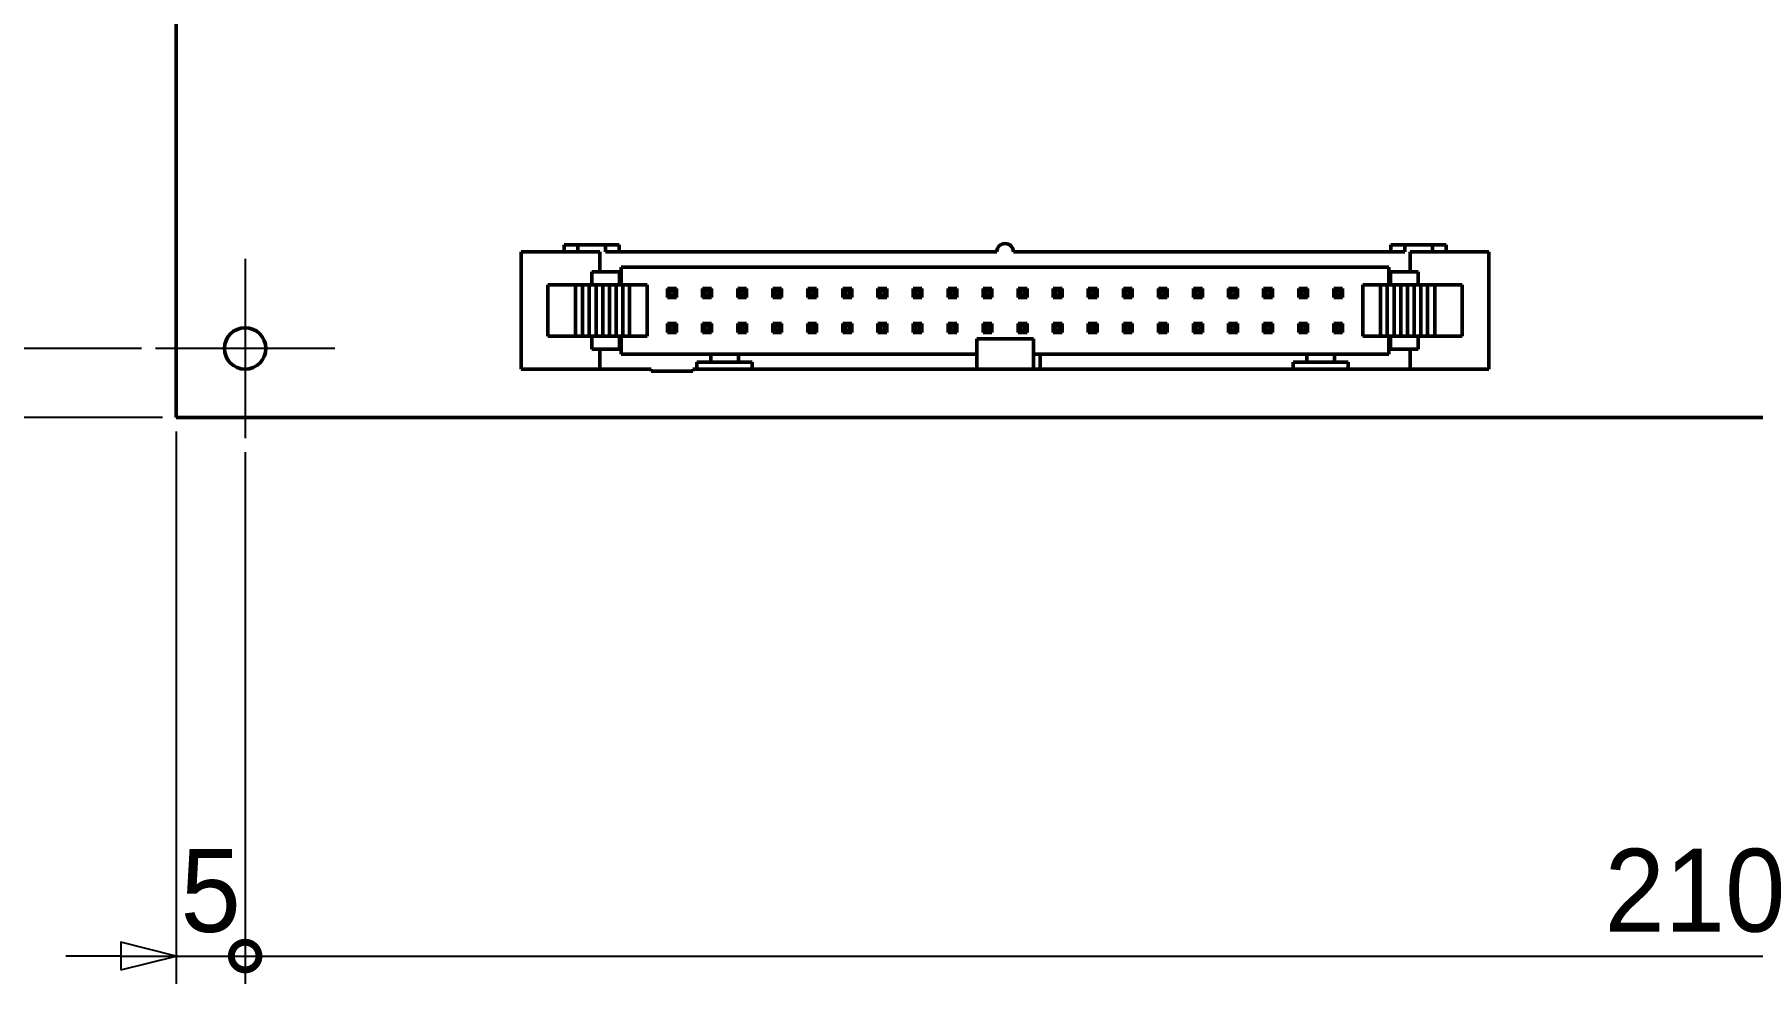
# Model space of a CAD drawing. Header units: millimetres. Extents: x 845 to 2568, y -211 to 570.
# Drawn here: x 947.3 to 1071.8, y 277.8 to 346.6 of the extents above; entities that cross this region are included whole.
import ezdxf

# ---------------------------------------------------------------- set-up
doc = ezdxf.new("R2010")
doc.units = ezdxf.units.MM
doc.header["$LTSCALE"] = 2
doc.layers.get('0').update_dxf_attribs({"lineweight": 25})
for name, color, linetype, lineweight in [('외형선(ISO)', 7, 'Continuous', 50), ('중심 표식(ISO)', 7, 'Continuous', 25), ('치수(ISO)', 7, 'Continuous', 25)]:
    doc.layers.add(name, color=color, linetype=linetype, lineweight=lineweight)
doc.styles.add('레이블 문자 (JIS)', font='')
doc.styles.get('레이블 문자 (JIS)').set_extended_font_data('Gulim')
doc.dimstyles.new('복사 대상기본값 (JIS)', dxfattribs={"dimscale": 2, "dimtxt": 3, "dimasz": 2, "dimexe": 1, "dimexo": 0.5, "dimgap": 0.8, "dimtad": 1, "dimdsep": 46, "dimtxsty": '레이블 문자 (JIS)', "dimblk": 'Filled-1', "dimcen": 0.09, "dimdle": 10, "dimclrd": 256, "dimclre": 256, "dimclrt": 256, "dimazin": 2, "dimtfac": 0.666667, "dimtmove": 0, "dimatfit": 3, "dimldrblk": 'OPEN', "dimfxl": 1, "dimtolj": 1, "dimtzin": 0, "dimlwd": -1, "dimlwe": -1, "dimarcsym": 0})

# ---------------------------------------------------------------- blocks, each defined once
blk = doc.blocks.new('Filled-1')
at = {"color": 0}
for p, q in [((0, 0), (-1, 0.25)), ((-1, 0.25), (-1, -0.25)), ((-1, 0), (0, 0)), ((-1, -0.25), (0, 0))]:
    blk.add_line(p, q, dxfattribs=at)
at = {"color": 0, "flags": 128}
blk.add_lwpolyline([(-1, -0.25), (0, 0), (-1, 0.25), (-1, -0.25)], dxfattribs=at)
at = {"color": 0}
blk.add_solid([(-1, -0.25), (0, 0), (-1, 0.25), (-1, -0.25)], dxfattribs=at)
blk = doc.blocks.new('_DotSmall')
at = {"color": 0, "linetype": 'ByBlock', "const_width": 0.5}
blk.add_lwpolyline([(-0.0625, 0, 1), (0.0625, 0, 1)], format="xyb", close=True, dxfattribs=at)
blk = doc.blocks.new('*D14')
at = {"layer": 'Defpoints', "color": 0}
for p in [(957.59, 318.84), (962.59, 317.34), (962.59, 279.84)]:
    blk.add_point(p, dxfattribs=at)
at = {"layer": '치수(ISO)'}
for p, q in [((957.59, 317.84), (957.59, 277.84)), ((962.59, 316.34), (962.59, 277.84)), ((953.59, 279.84), (949.59, 279.84)), ((957.59, 279.84), (962.59, 279.84)), ((962.59, 279.84), (966.59, 279.84))]:
    blk.add_line(p, q, dxfattribs=at)
at = {"layer": '치수(ISO)', "linetype": 'ByBlock', "xscale": 4, "yscale": 4, "zscale": 4}
blk.add_blockref('Filled-1', (957.59, 279.84), dxfattribs=at)
at = {"layer": '치수(ISO)', "linetype": 'ByBlock', "xscale": 4, "yscale": 4, "zscale": 4, "rotation": 180}
blk.add_blockref('_DotSmall', (962.59, 279.84), dxfattribs=at)
at = {"layer": '치수(ISO)', "insert": (960.09, 287.59), "char_height": 6, "attachment_point": 2, "style": '레이블 문자 (JIS)'}
blk.add_mtext('\\A1;5', dxfattribs=at)
blk = doc.blocks.new('_Open')
at = {"color": 0, "linetype": 'ByBlock', "lineweight": -2}
for p, q in [((-1, 0.167), (0, 0)), ((-1, -0.167), (0, 0)), ((0, 0), (-1, 0))]:
    blk.add_line(p, q, dxfattribs=at)
blk = doc.blocks.new('*D16')
at = {"layer": 'Defpoints', "color": 0}
for p in [(962.59, 317.34), (1172.59, 317.34), (1172.59, 279.84)]:
    blk.add_point(p, dxfattribs=at)
at = {"layer": '치수(ISO)'}
for p, q in [((962.59, 316.34), (962.59, 277.84)), ((1172.59, 316.34), (1172.59, 277.84)), ((962.59, 279.84), (1172.59, 279.84))]:
    blk.add_line(p, q, dxfattribs=at)
at = {"layer": '치수(ISO)', "linetype": 'ByBlock', "xscale": 4, "yscale": 4, "zscale": 4, "rotation": 180}
blk.add_blockref('_DotSmall', (962.59, 279.84), dxfattribs=at)
at = {"layer": '치수(ISO)', "linetype": 'ByBlock', "xscale": 4, "yscale": 4, "zscale": 4}
blk.add_blockref('_DotSmall', (1172.59, 279.84), dxfattribs=at)
at = {"layer": '치수(ISO)', "insert": (1067.61, 287.61), "char_height": 6, "attachment_point": 2, "style": '레이블 문자 (JIS)'}
blk.add_mtext('\\A1;210', dxfattribs=at)
blk = doc.blocks.new('*D18')
at = {"layer": 'Defpoints', "color": 0}
for p in [(918.59, 323.84), (956.09, 323.84), (957.59, 318.84)]:
    blk.add_point(p, dxfattribs=at)
at = {"layer": '치수(ISO)'}
for p, q in [((918.59, 323.84), (918.59, 327.84)), ((955.09, 323.84), (916.59, 323.84)), ((918.59, 318.84), (918.59, 323.84)), ((956.59, 318.84), (916.59, 318.84)), ((918.59, 314.84), (918.59, 310.84))]:
    blk.add_line(p, q, dxfattribs=at)
at = {"layer": '치수(ISO)', "linetype": 'ByBlock', "xscale": 4, "yscale": 4, "zscale": 4}
for name, p, rotation in [('_DotSmall', (918.59, 323.84), 270), ('Filled-1', (918.59, 318.84), 90)]:
    blk.add_blockref(name, p, dxfattribs=dict(at, rotation=rotation))
at = {"layer": '치수(ISO)', "insert": (910.84, 321.34), "char_height": 6, "attachment_point": 2, "rotation": 90, "style": '레이블 문자 (JIS)'}
blk.add_mtext('\\A1;5', dxfattribs=at)
blk = doc.blocks.new('*D19')
at = {"layer": 'Defpoints', "color": 0}
for p in [(918.59, 463.84), (956.09, 463.84), (956.09, 323.84)]:
    blk.add_point(p, dxfattribs=at)
at = {"layer": '치수(ISO)'}
for p, q in [((955.09, 463.84), (916.59, 463.84)), ((918.59, 323.84), (918.59, 463.84)), ((955.09, 323.84), (916.59, 323.84))]:
    blk.add_line(p, q, dxfattribs=at)
at = {"layer": '치수(ISO)', "linetype": 'ByBlock', "xscale": 4, "yscale": 4, "zscale": 4}
for p, rotation in [((918.59, 463.84), 90), ((918.59, 323.84), 270)]:
    blk.add_blockref('_DotSmall', p, dxfattribs=dict(at, rotation=rotation))
at = {"layer": '치수(ISO)', "insert": (910.82, 393.86), "char_height": 6, "attachment_point": 2, "rotation": 90, "style": '레이블 문자 (JIS)'}
blk.add_mtext('\\A1;140', dxfattribs=at)

msp = doc.modelspace()

# ---------------------------------------------------------------- linework, layer by layer
at = {"layer": '외형선(ISO)'}
for p, q in [((957.5856, 468.8449), (957.5856, 318.8449)), ((986.6856, 331.3449), (985.6856, 331.3449)), ((985.6856, 330.8449), (985.6856, 331.3449)), ((986.6856, 331.3449), (988.6856, 331.3449)), ((986.6856, 330.8449), (986.6856, 331.3449)), ((989.6856, 331.3449), (988.6856, 331.3449)), ((988.6856, 331.3449), (988.6856, 330.8449)), ((989.6856, 330.8449), (989.6856, 331.3449)), ((1046.5856, 331.3449), (1045.5856, 331.3449)), ((1045.5856, 331.3449), (1045.5856, 330.8449)), ((1048.5856, 331.3449), (1046.5856, 331.3449)), ((1046.5856, 331.3449), (1046.5856, 330.8449)), ((1049.5856, 331.3449), (1048.5856, 331.3449)), ((1048.5856, 331.3449), (1048.5856, 330.8449)), ((1049.5856, 330.8449), (1049.5856, 331.3449)), ((982.5856, 330.8449), (986.6613, 330.8449)), ((982.5856, 322.3449), (982.5856, 330.8449)), ((986.6613, 330.8449), (987.1247, 330.8449)), ((987.1247, 330.8449), (987.7856, 330.8449)), ((987.7856, 330.8449), (988.2856, 330.8449)), ((988.2856, 330.8449), (988.2856, 329.3949)), ((989.8356, 330.8449), (988.6856, 330.8449)), ((989.8356, 330.8449), (990.3218, 330.8449)), ((990.3218, 330.8449), (990.8633, 330.8449)), ((991.8358, 330.8449), (990.8633, 330.8449)), ((991.8358, 330.8449), (1017.0357, 330.8449)), ((1018.2357, 330.8449), (1043.4355, 330.8449)), ((1043.4355, 330.8449), (1044.408, 330.8449)), ((1044.408, 330.8449), (1044.9494, 330.8449)), ((1045.4356, 330.8449), (1044.9495, 330.8449)), ((1045.4356, 330.8449), (1046.5856, 330.8449)), ((1047.4856, 330.8449), (1046.9856, 330.8449)), ((1046.9856, 329.3949), (1046.9856, 330.8449)), ((1048.1466, 330.8449), (1047.4856, 330.8449)), ((1048.61, 330.8449), (1048.1466, 330.8449)), ((1052.6856, 330.8449), (1048.61, 330.8449)), ((1052.6856, 322.3449), (1052.6856, 330.8449)), ((987.7108, 329.3949), (987.7108, 328.4449)), ((988.3106, 329.3949), (987.7108, 329.3949)), ((988.3106, 329.3949), (989.1108, 329.3949)), ((989.7108, 329.3949), (989.1108, 329.3949)), ((989.7108, 329.3949), (989.7108, 328.4449)), ((989.8356, 329.7449), (990.3218, 329.7449)), ((989.8356, 329.7449), (989.8356, 328.4449)), ((990.3218, 329.7449), (990.8633, 329.7449)), ((991.8358, 329.7449), (990.8633, 329.7449)), ((1043.4355, 329.7449), (991.8358, 329.7449)), ((1043.4355, 329.7449), (1044.408, 329.7449)), ((1044.9494, 329.7449), (1044.408, 329.7449)), ((1045.4356, 329.7449), (1044.9495, 329.7449)), ((1045.4356, 329.7449), (1045.4356, 328.4449)), ((1045.5605, 329.3949), (1046.1605, 329.3949)), ((1045.5605, 329.3949), (1045.5605, 328.4449)), ((1046.9605, 329.3949), (1046.1605, 329.3949)), ((1046.9605, 329.3949), (1047.5605, 329.3949)), ((1047.5605, 329.3949), (1047.5605, 328.4449)), ((984.8044, 328.4449), (984.5156, 328.4449)), ((984.5156, 328.4449), (984.5156, 324.7449)), ((984.8044, 328.4449), (985.8061, 328.4449)), ((986.5174, 328.4449), (985.8061, 328.4449)), ((986.5174, 328.4449), (987.0333, 328.4449)), ((986.5174, 328.4449), (986.5174, 324.7449)), ((987.0333, 328.4449), (987.5193, 328.4449)), ((987.0333, 328.4449), (987.0333, 324.7449)), ((987.5193, 328.4449), (987.5193, 324.7449)), ((987.5193, 328.4449), (988.0053, 328.4449)), ((988.0053, 328.4449), (988.4912, 328.4449)), ((988.0053, 328.4449), (988.0053, 324.7449)), ((988.4912, 328.4449), (988.4912, 324.7449)), ((988.4912, 328.4449), (988.9772, 328.4449)), ((988.9772, 328.4449), (988.9772, 324.7449)), ((988.9772, 328.4449), (989.4632, 328.4449)), ((989.4632, 328.4449), (989.9491, 328.4449)), ((989.4632, 328.4449), (989.4632, 324.7449)), ((989.9491, 328.4449), (990.4351, 328.4449)), ((989.9491, 328.4449), (989.9491, 324.7449)), ((990.4351, 328.4449), (991.5252, 328.4449)), ((990.4351, 328.4449), (990.4351, 324.7449)), ((991.7108, 328.4449), (991.5252, 328.4449)), ((991.7108, 328.4449), (991.7108, 324.7449)), ((993.8256, 328.1845), (993.1856, 328.1845)), ((993.1856, 328.1845), (993.3556, 328.0145)), ((993.1856, 328.1845), (993.1856, 327.5445)), ((993.1856, 327.5445), (993.3556, 327.7145)), ((993.1856, 327.5445), (993.8256, 327.5445)), ((993.3556, 328.0145), (993.6556, 328.0145)), ((993.3556, 327.7145), (993.3556, 328.0145)), ((993.6556, 327.7145), (993.3556, 327.7145)), ((993.8256, 328.1845), (993.6556, 328.0145)), ((993.6556, 327.7145), (993.6556, 328.0145)), ((993.6556, 327.7145), (993.8256, 327.5445)), ((993.8256, 328.1845), (993.8256, 327.5445)), ((995.7256, 328.1845), (995.7256, 327.5445)), ((995.7256, 328.1845), (995.8956, 328.0145)), ((996.3656, 328.1845), (995.7256, 328.1845)), ((995.7256, 327.5445), (995.8956, 327.7145)), ((995.7256, 327.5445), (996.3656, 327.5445)), ((995.8956, 327.7145), (995.8956, 328.0145)), ((995.8956, 328.0145), (996.1956, 328.0145)), ((996.1956, 327.7145), (995.8956, 327.7145)), ((996.3656, 328.1845), (996.1956, 328.0145)), ((996.1956, 327.7145), (996.1956, 328.0145)), ((996.1956, 327.7145), (996.3656, 327.5445)), ((996.3656, 328.1845), (996.3656, 327.5445)), ((998.9056, 328.1845), (998.2656, 328.1845)), ((998.2656, 328.1845), (998.2656, 327.5445)), ((998.4356, 328.0145), (998.2656, 328.1845)), ((998.2656, 327.5445), (998.4356, 327.7145)), ((998.9056, 327.5445), (998.2656, 327.5445)), ((998.7356, 328.0145), (998.4356, 328.0145)), ((998.4356, 328.0145), (998.4356, 327.7145)), ((998.4356, 327.7145), (998.7356, 327.7145)), ((998.9056, 328.1845), (998.7356, 328.0145)), ((998.7356, 327.7145), (998.7356, 328.0145)), ((998.9056, 327.5445), (998.7356, 327.7145)), ((998.9056, 327.5445), (998.9056, 328.1845)), ((1000.8056, 328.1845), (1000.8056, 327.5445)), ((1000.9756, 328.0145), (1000.8056, 328.1845)), ((1001.4456, 328.1845), (1000.8056, 328.1845)), ((1000.8056, 327.5445), (1000.9756, 327.7145)), ((1001.4456, 327.5445), (1000.8056, 327.5445)), ((1001.2756, 328.0145), (1000.9756, 328.0145)), ((1000.9756, 328.0145), (1000.9756, 327.7145)), ((1000.9756, 327.7145), (1001.2756, 327.7145)), ((1001.4456, 328.1845), (1001.2756, 328.0145)), ((1001.2756, 327.7145), (1001.2756, 328.0145)), ((1001.4456, 327.5445), (1001.2756, 327.7145)), ((1001.4456, 327.5445), (1001.4456, 328.1845)), ((1003.3456, 328.1845), (1003.3456, 327.5445)), ((1003.5156, 328.0145), (1003.3456, 328.1845)), ((1003.9856, 328.1845), (1003.3456, 328.1845)), ((1003.3456, 327.5445), (1003.5156, 327.7145)), ((1003.9856, 327.5445), (1003.3456, 327.5445)), ((1003.5156, 328.0145), (1003.5156, 327.7145)), ((1003.8156, 328.0145), (1003.5156, 328.0145)), ((1003.5156, 327.7145), (1003.8156, 327.7145)), ((1003.9856, 328.1845), (1003.8156, 328.0145)), ((1003.8156, 327.7145), (1003.8156, 328.0145)), ((1003.9856, 327.5445), (1003.8156, 327.7145)), ((1003.9856, 327.5445), (1003.9856, 328.1845)), ((1006.5256, 328.1845), (1005.8856, 328.1845)), ((1006.0556, 328.0145), (1005.8856, 328.1845)), ((1005.8856, 328.1845), (1005.8856, 327.5445)), ((1005.8856, 327.5445), (1006.0556, 327.7145)), ((1006.5256, 327.5445), (1005.8856, 327.5445)), ((1006.3556, 328.0145), (1006.0556, 328.0145)), ((1006.0556, 328.0145), (1006.0556, 327.7145)), ((1006.0556, 327.7145), (1006.3556, 327.7145)), ((1006.5256, 328.1845), (1006.3556, 328.0145)), ((1006.3556, 327.7145), (1006.3556, 328.0145)), ((1006.5256, 327.5445), (1006.3556, 327.7145)), ((1006.5256, 327.5445), (1006.5256, 328.1845)), ((1008.4256, 328.1845), (1008.4256, 327.5445)), ((1008.5956, 328.0145), (1008.4256, 328.1845)), ((1009.0656, 328.1845), (1008.4256, 328.1845)), ((1008.4256, 327.5445), (1008.5956, 327.7145)), ((1009.0656, 327.5445), (1008.4256, 327.5445)), ((1008.5956, 328.0145), (1008.5956, 327.7145)), ((1008.8956, 328.0145), (1008.5956, 328.0145)), ((1008.5956, 327.7145), (1008.8956, 327.7145)), ((1009.0656, 328.1845), (1008.8956, 328.0145)), ((1008.8956, 327.7145), (1008.8956, 328.0145)), ((1009.0656, 327.5445), (1008.8956, 327.7145)), ((1009.0656, 327.5445), (1009.0656, 328.1845)), ((1010.9656, 328.1845), (1010.9656, 327.5445)), ((1011.1356, 328.0145), (1010.9656, 328.1845)), ((1011.6056, 328.1845), (1010.9656, 328.1845)), ((1010.9656, 327.5445), (1011.1356, 327.7145)), ((1011.6056, 327.5445), (1010.9656, 327.5445)), ((1011.1356, 328.0145), (1011.1356, 327.7145)), ((1011.4356, 328.0145), (1011.1356, 328.0145)), ((1011.1356, 327.7145), (1011.4356, 327.7145)), ((1011.6056, 328.1845), (1011.4356, 328.0145)), ((1011.4356, 327.7145), (1011.4356, 328.0145)), ((1011.6056, 327.5445), (1011.4356, 327.7145)), ((1011.6056, 327.5445), (1011.6056, 328.1845)), ((1014.1456, 328.1845), (1013.5056, 328.1845)), ((1013.5056, 328.1845), (1013.5056, 327.5445)), ((1013.6756, 328.0145), (1013.5056, 328.1845)), ((1013.5056, 327.5445), (1013.6756, 327.7145)), ((1014.1456, 327.5445), (1013.5056, 327.5445)), ((1013.9756, 328.0145), (1013.6756, 328.0145)), ((1013.6756, 328.0145), (1013.6756, 327.7145)), ((1013.6756, 327.7145), (1013.9756, 327.7145)), ((1014.1456, 328.1845), (1013.9756, 328.0145)), ((1013.9756, 327.7145), (1013.9756, 328.0145)), ((1014.1456, 327.5445), (1013.9756, 327.7145)), ((1014.1456, 327.5445), (1014.1456, 328.1845)), ((1016.0456, 328.1845), (1016.0456, 327.5445)), ((1016.2156, 328.0145), (1016.0456, 328.1845)), ((1016.6856, 328.1845), (1016.0456, 328.1845)), ((1016.0456, 327.5445), (1016.2156, 327.7145)), ((1016.6856, 327.5445), (1016.0456, 327.5445)), ((1016.2156, 328.0145), (1016.2156, 327.7145)), ((1016.5156, 328.0145), (1016.2156, 328.0145)), ((1016.2156, 327.7145), (1016.5156, 327.7145)), ((1016.6856, 328.1845), (1016.5156, 328.0145)), ((1016.5156, 327.7145), (1016.5156, 328.0145)), ((1016.6856, 327.5445), (1016.5156, 327.7145)), ((1016.6856, 327.5445), (1016.6856, 328.1845)), ((1018.5856, 328.1845), (1018.5856, 327.5445)), ((1018.7556, 328.0145), (1018.5856, 328.1845)), ((1019.2256, 328.1845), (1018.5856, 328.1845)), ((1018.5856, 327.5445), (1018.7556, 327.7145)), ((1019.2256, 327.5445), (1018.5856, 327.5445)), ((1018.7556, 328.0145), (1018.7556, 327.7145)), ((1019.0556, 328.0145), (1018.7556, 328.0145)), ((1018.7556, 327.7145), (1019.0556, 327.7145)), ((1019.2256, 328.1845), (1019.0556, 328.0145)), ((1019.0556, 327.7145), (1019.0556, 328.0145)), ((1019.2256, 327.5445), (1019.0556, 327.7145)), ((1019.2256, 327.5445), (1019.2256, 328.1845)), ((1021.1256, 328.1845), (1021.1256, 327.5445)), ((1021.2956, 328.0145), (1021.1256, 328.1845)), ((1021.7656, 328.1845), (1021.1256, 328.1845)), ((1021.1256, 327.5445), (1021.2956, 327.7145)), ((1021.7656, 327.5445), (1021.1256, 327.5445)), ((1021.2956, 328.0145), (1021.2956, 327.7145)), ((1021.5956, 328.0145), (1021.2956, 328.0145)), ((1021.2956, 327.7145), (1021.5956, 327.7145)), ((1021.7656, 328.1845), (1021.5956, 328.0145)), ((1021.5956, 327.7145), (1021.5956, 328.0145)), ((1021.7656, 327.5445), (1021.5956, 327.7145)), ((1021.7656, 327.5445), (1021.7656, 328.1845)), ((1023.6656, 328.1845), (1023.6656, 327.5445)), ((1023.8356, 328.0145), (1023.6656, 328.1845)), ((1024.3056, 328.1845), (1023.6656, 328.1845)), ((1023.6656, 327.5445), (1023.8356, 327.7145)), ((1024.3056, 327.5445), (1023.6656, 327.5445)), ((1023.8356, 328.0145), (1023.8356, 327.7145)), ((1024.1356, 328.0145), (1023.8356, 328.0145)), ((1023.8356, 327.7145), (1024.1356, 327.7145)), ((1024.3056, 328.1845), (1024.1356, 328.0145)), ((1024.1356, 327.7145), (1024.1356, 328.0145)), ((1024.3056, 327.5445), (1024.1356, 327.7145)), ((1024.3056, 327.5445), (1024.3056, 328.1845)), ((1026.2056, 328.1845), (1026.2056, 327.5445)), ((1026.3756, 328.0145), (1026.2056, 328.1845)), ((1026.8456, 328.1845), (1026.2056, 328.1845)), ((1026.2056, 327.5445), (1026.3756, 327.7145)), ((1026.8456, 327.5445), (1026.2056, 327.5445)), ((1026.3756, 328.0145), (1026.3756, 327.7145)), ((1026.6756, 328.0145), (1026.3756, 328.0145)), ((1026.3756, 327.7145), (1026.6756, 327.7145)), ((1026.8456, 328.1845), (1026.6756, 328.0145)), ((1026.6756, 327.7145), (1026.6756, 328.0145)), ((1026.8456, 327.5445), (1026.6756, 327.7145)), ((1026.8456, 327.5445), (1026.8456, 328.1845)), ((1028.7456, 328.1845), (1028.7456, 327.5445)), ((1028.9156, 328.0145), (1028.7456, 328.1845)), ((1029.3856, 328.1845), (1028.7456, 328.1845)), ((1028.7456, 327.5445), (1028.9156, 327.7145)), ((1029.3856, 327.5445), (1028.7456, 327.5445)), ((1028.9156, 328.0145), (1028.9156, 327.7145)), ((1029.2156, 328.0145), (1028.9156, 328.0145)), ((1028.9156, 327.7145), (1029.2156, 327.7145)), ((1029.3856, 328.1845), (1029.2156, 328.0145)), ((1029.2156, 327.7145), (1029.2156, 328.0145)), ((1029.3856, 327.5445), (1029.2156, 327.7145)), ((1029.3856, 327.5445), (1029.3856, 328.1845)), ((1031.2856, 328.1845), (1031.2856, 327.5445)), ((1031.4556, 328.0145), (1031.2856, 328.1845)), ((1031.9256, 328.1845), (1031.2856, 328.1845)), ((1031.2856, 327.5445), (1031.4556, 327.7145)), ((1031.9256, 327.5445), (1031.2856, 327.5445)), ((1031.4556, 328.0145), (1031.4556, 327.7145)), ((1031.7556, 328.0145), (1031.4556, 328.0145)), ((1031.4556, 327.7145), (1031.7556, 327.7145)), ((1031.9256, 328.1845), (1031.7556, 328.0145)), ((1031.7556, 327.7145), (1031.7556, 328.0145)), ((1031.9256, 327.5445), (1031.7556, 327.7145)), ((1031.9256, 327.5445), (1031.9256, 328.1845)), ((1033.8256, 328.1845), (1033.8256, 327.5445)), ((1033.9956, 328.0145), (1033.8256, 328.1845)), ((1034.4656, 328.1845), (1033.8256, 328.1845)), ((1033.8256, 327.5445), (1033.9956, 327.7145)), ((1034.4656, 327.5445), (1033.8256, 327.5445)), ((1033.9956, 328.0145), (1033.9956, 327.7145)), ((1034.2956, 328.0145), (1033.9956, 328.0145)), ((1033.9956, 327.7145), (1034.2956, 327.7145)), ((1034.4656, 328.1845), (1034.2956, 328.0145)), ((1034.2956, 327.7145), (1034.2956, 328.0145)), ((1034.4656, 327.5445), (1034.2956, 327.7145)), ((1034.4656, 327.5445), (1034.4656, 328.1845)), ((1036.3656, 328.1845), (1036.3656, 327.5445)), ((1036.5356, 328.0145), (1036.3656, 328.1845)), ((1037.0056, 328.1845), (1036.3656, 328.1845)), ((1036.3656, 327.5445), (1036.5356, 327.7145)), ((1037.0056, 327.5445), (1036.3656, 327.5445)), ((1036.5356, 328.0145), (1036.5356, 327.7145)), ((1036.8356, 328.0145), (1036.5356, 328.0145)), ((1036.5356, 327.7145), (1036.8356, 327.7145)), ((1037.0056, 328.1845), (1036.8356, 328.0145)), ((1036.8356, 327.7145), (1036.8356, 328.0145)), ((1037.0056, 327.5445), (1036.8356, 327.7145)), ((1037.0056, 327.5445), (1037.0056, 328.1845)), ((1038.9056, 328.1845), (1039.0756, 328.0145)), ((1038.9056, 328.1845), (1038.9056, 327.5445)), ((1039.5456, 328.1845), (1038.9056, 328.1845)), ((1039.0756, 327.7145), (1038.9056, 327.5445)), ((1039.5456, 327.5445), (1038.9056, 327.5445)), ((1039.0756, 327.7145), (1039.0756, 328.0145)), ((1039.3756, 328.0145), (1039.0756, 328.0145)), ((1039.3756, 327.7145), (1039.0756, 327.7145)), ((1039.3756, 328.0145), (1039.5456, 328.1845)), ((1039.3756, 328.0145), (1039.3756, 327.7145)), ((1039.3756, 327.7145), (1039.5456, 327.5445)), ((1039.5456, 328.1845), (1039.5456, 327.5445)), ((1041.4456, 328.1845), (1041.6156, 328.0145)), ((1041.4456, 328.1845), (1041.4456, 327.5445)), ((1042.0856, 328.1845), (1041.4456, 328.1845)), ((1041.6156, 327.7145), (1041.4456, 327.5445)), ((1042.0856, 327.5445), (1041.4456, 327.5445)), ((1041.6156, 327.7145), (1041.6156, 328.0145)), ((1041.9156, 328.0145), (1041.6156, 328.0145)), ((1041.9156, 327.7145), (1041.6156, 327.7145)), ((1041.9156, 328.0145), (1042.0856, 328.1845)), ((1041.9156, 328.0145), (1041.9156, 327.7145)), ((1041.9156, 327.7145), (1042.0856, 327.5445)), ((1042.0856, 328.1845), (1042.0856, 327.5445)), ((1043.5605, 328.4449), (1043.7419, 328.4449)), ((1043.5605, 328.4449), (1043.5605, 324.7449)), ((1043.7419, 328.4449), (1044.8362, 328.4449)), ((1044.8362, 328.4449), (1045.3222, 328.4449)), ((1044.8362, 324.7449), (1044.8362, 328.4449)), ((1045.3222, 328.4449), (1045.8081, 328.4449)), ((1045.3222, 324.7449), (1045.3222, 328.4449)), ((1045.8081, 328.4449), (1046.2941, 328.4449)), ((1045.8081, 324.7449), (1045.8081, 328.4449)), ((1046.2941, 328.4449), (1046.7801, 328.4449)), ((1046.2941, 324.7449), (1046.2941, 328.4449)), ((1046.7801, 328.4449), (1047.266, 328.4449)), ((1046.7801, 324.7449), (1046.7801, 328.4449)), ((1047.266, 328.4449), (1047.752, 328.4449)), ((1047.266, 324.7449), (1047.266, 328.4449)), ((1047.752, 328.4449), (1048.238, 328.4449)), ((1047.752, 324.7449), (1047.752, 328.4449)), ((1048.238, 328.4449), (1048.7539, 328.4449)), ((1048.238, 324.7449), (1048.238, 328.4449)), ((1048.7539, 328.4449), (1049.4685, 328.4449)), ((1048.7539, 328.4449), (1048.7539, 324.7449)), ((1049.4685, 328.4449), (1050.4703, 328.4449)), ((1050.4703, 328.4449), (1050.7557, 328.4449)), ((1050.7557, 328.4449), (1050.7557, 324.7449)), ((993.8256, 325.6445), (993.1856, 325.6445)), ((993.1856, 325.0045), (993.1856, 325.6445)), ((993.1856, 325.6445), (993.3556, 325.4745)), ((993.3556, 325.1745), (993.1856, 325.0045)), ((993.1856, 325.0045), (993.8256, 325.0045)), ((993.3556, 325.1745), (993.3556, 325.4745)), ((993.6556, 325.4745), (993.3556, 325.4745)), ((993.6556, 325.1745), (993.3556, 325.1745)), ((993.8256, 325.6445), (993.6556, 325.4745)), ((993.6556, 325.1745), (993.6556, 325.4745)), ((993.6556, 325.1745), (993.8256, 325.0045)), ((993.8256, 325.0045), (993.8256, 325.6445)), ((996.3656, 325.6445), (995.7256, 325.6445)), ((995.7256, 325.0045), (995.7256, 325.6445)), ((995.7256, 325.6445), (995.8956, 325.4745)), ((995.8956, 325.1745), (995.7256, 325.0045)), ((995.7256, 325.0045), (996.3656, 325.0045)), ((996.1956, 325.4745), (995.8956, 325.4745)), ((995.8956, 325.1745), (995.8956, 325.4745)), ((996.1956, 325.1745), (995.8956, 325.1745)), ((996.3656, 325.6445), (996.1956, 325.4745)), ((996.1956, 325.1745), (996.1956, 325.4745)), ((996.1956, 325.1745), (996.3656, 325.0045)), ((996.3656, 325.0045), (996.3656, 325.6445)), ((998.2656, 325.6445), (998.9056, 325.6445)), ((998.2656, 325.6445), (998.4356, 325.4745)), ((998.2656, 325.6445), (998.2656, 325.0045)), ((998.4356, 325.1745), (998.2656, 325.0045)), ((998.2656, 325.0045), (998.9056, 325.0045)), ((998.4356, 325.4745), (998.7356, 325.4745)), ((998.4356, 325.1745), (998.4356, 325.4745)), ((998.4356, 325.1745), (998.7356, 325.1745)), ((998.9056, 325.6445), (998.7356, 325.4745)), ((998.7356, 325.1745), (998.7356, 325.4745)), ((998.7356, 325.1745), (998.9056, 325.0045)), ((998.9056, 325.0045), (998.9056, 325.6445)), ((1000.8056, 325.6445), (1001.4456, 325.6445)), ((1000.8056, 325.6445), (1000.9756, 325.4745)), ((1000.8056, 325.6445), (1000.8056, 325.0045)), ((1000.9756, 325.1745), (1000.8056, 325.0045)), ((1000.8056, 325.0045), (1001.4456, 325.0045)), ((1000.9756, 325.4745), (1001.2756, 325.4745)), ((1000.9756, 325.1745), (1000.9756, 325.4745)), ((1000.9756, 325.1745), (1001.2756, 325.1745)), ((1001.4456, 325.6445), (1001.2756, 325.4745)), ((1001.2756, 325.1745), (1001.2756, 325.4745)), ((1001.2756, 325.1745), (1001.4456, 325.0045)), ((1001.4456, 325.0045), (1001.4456, 325.6445)), ((1003.3456, 325.6445), (1003.3456, 325.0045)), ((1003.3456, 325.6445), (1003.5156, 325.4745)), ((1003.3456, 325.6445), (1003.9856, 325.6445)), ((1003.5156, 325.1745), (1003.3456, 325.0045)), ((1003.3456, 325.0045), (1003.9856, 325.0045)), ((1003.5156, 325.1745), (1003.5156, 325.4745)), ((1003.5156, 325.4745), (1003.8156, 325.4745)), ((1003.5156, 325.1745), (1003.8156, 325.1745)), ((1003.9856, 325.6445), (1003.8156, 325.4745)), ((1003.8156, 325.1745), (1003.8156, 325.4745)), ((1003.8156, 325.1745), (1003.9856, 325.0045)), ((1003.9856, 325.0045), (1003.9856, 325.6445)), ((1005.8856, 325.6445), (1005.8856, 325.0045)), ((1005.8856, 325.6445), (1006.5256, 325.6445)), ((1005.8856, 325.6445), (1006.0556, 325.4745)), ((1006.0556, 325.1745), (1005.8856, 325.0045)), ((1005.8856, 325.0045), (1006.5256, 325.0045)), ((1006.0556, 325.4745), (1006.3556, 325.4745)), ((1006.0556, 325.1745), (1006.0556, 325.4745)), ((1006.0556, 325.1745), (1006.3556, 325.1745)), ((1006.5256, 325.6445), (1006.3556, 325.4745)), ((1006.3556, 325.1745), (1006.3556, 325.4745)), ((1006.3556, 325.1745), (1006.5256, 325.0045)), ((1006.5256, 325.0045), (1006.5256, 325.6445)), ((1008.4256, 325.6445), (1008.4256, 325.0045)), ((1008.4256, 325.6445), (1008.5956, 325.4745)), ((1008.4256, 325.6445), (1009.0656, 325.6445)), ((1008.5956, 325.1745), (1008.4256, 325.0045)), ((1008.4256, 325.0045), (1009.0656, 325.0045)), ((1008.5956, 325.1745), (1008.5956, 325.4745)), ((1008.5956, 325.4745), (1008.8956, 325.4745)), ((1008.5956, 325.1745), (1008.8956, 325.1745)), ((1009.0656, 325.6445), (1008.8956, 325.4745)), ((1008.8956, 325.1745), (1008.8956, 325.4745)), ((1008.8956, 325.1745), (1009.0656, 325.0045)), ((1009.0656, 325.0045), (1009.0656, 325.6445)), ((1010.9656, 325.6445), (1010.9656, 325.0045)), ((1010.9656, 325.6445), (1011.1356, 325.4745)), ((1010.9656, 325.6445), (1011.6056, 325.6445)), ((1011.1356, 325.1745), (1010.9656, 325.0045)), ((1010.9656, 325.0045), (1011.6056, 325.0045)), ((1011.1356, 325.1745), (1011.1356, 325.4745)), ((1011.1356, 325.4745), (1011.4356, 325.4745)), ((1011.1356, 325.1745), (1011.4356, 325.1745)), ((1011.6056, 325.6445), (1011.4356, 325.4745)), ((1011.4356, 325.1745), (1011.4356, 325.4745)), ((1011.4356, 325.1745), (1011.6056, 325.0045)), ((1011.6056, 325.0045), (1011.6056, 325.6445)), ((1013.5056, 325.6445), (1014.1456, 325.6445)), ((1013.5056, 325.6445), (1013.6756, 325.4745)), ((1013.5056, 325.6445), (1013.5056, 325.0045)), ((1013.6756, 325.1745), (1013.5056, 325.0045)), ((1013.5056, 325.0045), (1014.1456, 325.0045)), ((1013.6756, 325.4745), (1013.9756, 325.4745)), ((1013.6756, 325.1745), (1013.6756, 325.4745)), ((1013.6756, 325.1745), (1013.9756, 325.1745)), ((1014.1456, 325.6445), (1013.9756, 325.4745)), ((1013.9756, 325.1745), (1013.9756, 325.4745)), ((1013.9756, 325.1745), (1014.1456, 325.0045)), ((1014.1456, 325.0045), (1014.1456, 325.6445)), ((1016.0456, 325.6445), (1016.0456, 325.0045)), ((1016.0456, 325.6445), (1016.2156, 325.4745)), ((1016.0456, 325.6445), (1016.6856, 325.6445)), ((1016.2156, 325.1745), (1016.0456, 325.0045)), ((1016.0456, 325.0045), (1016.6856, 325.0045)), ((1016.2156, 325.1745), (1016.2156, 325.4745)), ((1016.2156, 325.4745), (1016.5156, 325.4745)), ((1016.2156, 325.1745), (1016.5156, 325.1745)), ((1016.6856, 325.6445), (1016.5156, 325.4745)), ((1016.5156, 325.1745), (1016.5156, 325.4745)), ((1016.5156, 325.1745), (1016.6856, 325.0045)), ((1016.6856, 325.0045), (1016.6856, 325.6445)), ((1018.5856, 325.6445), (1018.5856, 325.0045)), ((1018.5856, 325.6445), (1018.7556, 325.4745)), ((1018.5856, 325.6445), (1019.2256, 325.6445)), ((1018.7556, 325.1745), (1018.5856, 325.0045)), ((1018.5856, 325.0045), (1019.2256, 325.0045)), ((1018.7556, 325.1745), (1018.7556, 325.4745)), ((1018.7556, 325.4745), (1019.0556, 325.4745)), ((1018.7556, 325.1745), (1019.0556, 325.1745)), ((1019.2256, 325.6445), (1019.0556, 325.4745)), ((1019.0556, 325.1745), (1019.0556, 325.4745)), ((1019.0556, 325.1745), (1019.2256, 325.0045)), ((1019.2256, 325.0045), (1019.2256, 325.6445)), ((1021.1256, 325.6445), (1021.1256, 325.0045)), ((1021.1256, 325.6445), (1021.2956, 325.4745)), ((1021.1256, 325.6445), (1021.7656, 325.6445)), ((1021.2956, 325.1745), (1021.1256, 325.0045)), ((1021.1256, 325.0045), (1021.7656, 325.0045)), ((1021.2956, 325.1745), (1021.2956, 325.4745)), ((1021.2956, 325.4745), (1021.5956, 325.4745)), ((1021.2956, 325.1745), (1021.5956, 325.1745)), ((1021.7656, 325.6445), (1021.5956, 325.4745)), ((1021.5956, 325.1745), (1021.5956, 325.4745)), ((1021.5956, 325.1745), (1021.7656, 325.0045)), ((1021.7656, 325.0045), (1021.7656, 325.6445)), ((1023.6656, 325.6445), (1023.6656, 325.0045)), ((1023.6656, 325.6445), (1023.8356, 325.4745)), ((1023.6656, 325.6445), (1024.3056, 325.6445)), ((1023.8356, 325.1745), (1023.6656, 325.0045)), ((1023.6656, 325.0045), (1024.3056, 325.0045)), ((1023.8356, 325.1745), (1023.8356, 325.4745)), ((1023.8356, 325.4745), (1024.1356, 325.4745)), ((1023.8356, 325.1745), (1024.1356, 325.1745)), ((1024.3056, 325.6445), (1024.1356, 325.4745)), ((1024.1356, 325.1745), (1024.1356, 325.4745)), ((1024.1356, 325.1745), (1024.3056, 325.0045)), ((1024.3056, 325.0045), (1024.3056, 325.6445)), ((1026.2056, 325.6445), (1026.2056, 325.0045)), ((1026.2056, 325.6445), (1026.3756, 325.4745)), ((1026.2056, 325.6445), (1026.8456, 325.6445)), ((1026.3756, 325.1745), (1026.2056, 325.0045)), ((1026.2056, 325.0045), (1026.8456, 325.0045)), ((1026.3756, 325.1745), (1026.3756, 325.4745)), ((1026.3756, 325.4745), (1026.6756, 325.4745)), ((1026.3756, 325.1745), (1026.6756, 325.1745)), ((1026.8456, 325.6445), (1026.6756, 325.4745)), ((1026.6756, 325.1745), (1026.6756, 325.4745)), ((1026.6756, 325.1745), (1026.8456, 325.0045)), ((1026.8456, 325.0045), (1026.8456, 325.6445)), ((1028.7456, 325.6445), (1028.7456, 325.0045)), ((1028.7456, 325.6445), (1028.9156, 325.4745)), ((1028.7456, 325.6445), (1029.3856, 325.6445)), ((1028.9156, 325.1745), (1028.7456, 325.0045)), ((1028.7456, 325.0045), (1029.3856, 325.0045)), ((1028.9156, 325.1745), (1028.9156, 325.4745)), ((1028.9156, 325.4745), (1029.2156, 325.4745)), ((1028.9156, 325.1745), (1029.2156, 325.1745)), ((1029.3856, 325.6445), (1029.2156, 325.4745)), ((1029.2156, 325.1745), (1029.2156, 325.4745)), ((1029.2156, 325.1745), (1029.3856, 325.0045)), ((1029.3856, 325.0045), (1029.3856, 325.6445)), ((1031.2856, 325.6445), (1031.2856, 325.0045)), ((1031.2856, 325.6445), (1031.4556, 325.4745)), ((1031.2856, 325.6445), (1031.9256, 325.6445)), ((1031.4556, 325.1745), (1031.2856, 325.0045)), ((1031.2856, 325.0045), (1031.9256, 325.0045)), ((1031.4556, 325.1745), (1031.4556, 325.4745)), ((1031.4556, 325.4745), (1031.7556, 325.4745)), ((1031.4556, 325.1745), (1031.7556, 325.1745)), ((1031.9256, 325.6445), (1031.7556, 325.4745)), ((1031.7556, 325.1745), (1031.7556, 325.4745)), ((1031.7556, 325.1745), (1031.9256, 325.0045)), ((1031.9256, 325.0045), (1031.9256, 325.6445)), ((1033.8256, 325.6445), (1033.8256, 325.0045)), ((1033.8256, 325.6445), (1033.9956, 325.4745)), ((1033.8256, 325.6445), (1034.4656, 325.6445)), ((1033.9956, 325.1745), (1033.8256, 325.0045)), ((1033.8256, 325.0045), (1034.4656, 325.0045)), ((1033.9956, 325.1745), (1033.9956, 325.4745)), ((1033.9956, 325.4745), (1034.2956, 325.4745)), ((1033.9956, 325.1745), (1034.2956, 325.1745)), ((1034.4656, 325.6445), (1034.2956, 325.4745)), ((1034.2956, 325.1745), (1034.2956, 325.4745)), ((1034.2956, 325.1745), (1034.4656, 325.0045)), ((1034.4656, 325.0045), (1034.4656, 325.6445)), ((1036.3656, 325.6445), (1036.3656, 325.0045)), ((1036.3656, 325.6445), (1036.5356, 325.4745)), ((1036.3656, 325.6445), (1037.0056, 325.6445)), ((1036.5356, 325.1745), (1036.3656, 325.0045)), ((1036.3656, 325.0045), (1037.0056, 325.0045)), ((1036.5356, 325.1745), (1036.5356, 325.4745)), ((1036.5356, 325.4745), (1036.8356, 325.4745)), ((1036.5356, 325.1745), (1036.8356, 325.1745)), ((1037.0056, 325.6445), (1036.8356, 325.4745)), ((1036.8356, 325.1745), (1036.8356, 325.4745)), ((1036.8356, 325.1745), (1037.0056, 325.0045)), ((1037.0056, 325.0045), (1037.0056, 325.6445)), ((1039.5456, 325.6445), (1038.9056, 325.6445)), ((1039.0756, 325.4745), (1038.9056, 325.6445)), ((1038.9056, 325.6445), (1038.9056, 325.0045)), ((1039.0756, 325.1745), (1038.9056, 325.0045)), ((1038.9056, 325.0045), (1039.5456, 325.0045)), ((1039.0756, 325.4745), (1039.3756, 325.4745)), ((1039.0756, 325.1745), (1039.0756, 325.4745)), ((1039.3756, 325.1745), (1039.0756, 325.1745)), ((1039.5456, 325.6445), (1039.3756, 325.4745)), ((1039.3756, 325.1745), (1039.3756, 325.4745)), ((1039.3756, 325.1745), (1039.5456, 325.0045)), ((1039.5456, 325.6445), (1039.5456, 325.0045)), ((1041.6156, 325.4745), (1041.4456, 325.6445)), ((1041.4456, 325.6445), (1041.4456, 325.0045)), ((1042.0856, 325.6445), (1041.4456, 325.6445)), ((1041.4456, 325.0045), (1041.6156, 325.1745)), ((1041.4456, 325.0045), (1042.0856, 325.0045)), ((1041.9156, 325.4745), (1041.6156, 325.4745)), ((1041.6156, 325.4745), (1041.6156, 325.1745)), ((1041.9156, 325.1745), (1041.6156, 325.1745)), ((1042.0856, 325.6445), (1041.9156, 325.4745)), ((1041.9156, 325.1745), (1041.9156, 325.4745)), ((1041.9156, 325.1745), (1042.0856, 325.0045)), ((1042.0856, 325.6445), (1042.0856, 325.0045)), ((984.8044, 324.7449), (984.5156, 324.7449)), ((985.8061, 324.7449), (984.8044, 324.7449)), ((986.5174, 324.7449), (985.8061, 324.7449)), ((987.0333, 324.7449), (986.5174, 324.7449)), ((987.5193, 324.7449), (987.0333, 324.7449)), ((988.0053, 324.7449), (987.5193, 324.7449)), ((987.7108, 324.7449), (987.7108, 323.7949)), ((988.3106, 323.7949), (987.7108, 323.7949)), ((988.4912, 324.7449), (988.0053, 324.7449)), ((988.2856, 323.7949), (988.2856, 322.3449)), ((989.1107, 323.7949), (988.3106, 323.7949)), ((988.9772, 324.7449), (988.4912, 324.7449)), ((989.4632, 324.7449), (988.9772, 324.7449)), ((989.7108, 323.7949), (989.1107, 323.7949)), ((989.9491, 324.7449), (989.4632, 324.7449)), ((989.7108, 324.7449), (989.7108, 323.7949)), ((989.8356, 324.7449), (989.8356, 323.4449)), ((990.4351, 324.7449), (989.9491, 324.7449)), ((991.5252, 324.7449), (990.4351, 324.7449)), ((991.7108, 324.7449), (991.5252, 324.7449)), ((1015.5856, 324.5449), (1015.5856, 323.4449)), ((1015.5856, 324.5449), (1019.6856, 324.5449)), ((1019.6856, 323.4449), (1019.6856, 324.5449)), ((1043.5605, 324.7449), (1043.7419, 324.7449)), ((1044.8362, 324.7449), (1043.7419, 324.7449)), ((1045.3222, 324.7449), (1044.8362, 324.7449)), ((1045.8081, 324.7449), (1045.3222, 324.7449)), ((1045.4356, 324.7449), (1045.4356, 323.4449)), ((1045.5605, 324.7449), (1045.5605, 323.7949)), ((1045.5605, 323.7949), (1046.1605, 323.7949)), ((1046.2941, 324.7449), (1045.8081, 324.7449)), ((1046.1605, 323.7949), (1046.9605, 323.7949)), ((1046.7801, 324.7449), (1046.2941, 324.7449)), ((1047.266, 324.7449), (1046.7801, 324.7449)), ((1046.9605, 323.7949), (1047.5605, 323.7949)), ((1046.9856, 322.3449), (1046.9856, 323.7949)), ((1047.752, 324.7449), (1047.266, 324.7449)), ((1047.5605, 324.7449), (1047.5605, 323.7949)), ((1048.238, 324.7449), (1047.752, 324.7449)), ((1048.7539, 324.7449), (1048.238, 324.7449)), ((1048.7539, 324.7449), (1049.4685, 324.7449)), ((1050.4703, 324.7449), (1049.4685, 324.7449)), ((1050.4703, 324.7449), (1050.7557, 324.7449)), ((989.8356, 323.4449), (990.3218, 323.4449)), ((990.3218, 323.4449), (990.8633, 323.4449)), ((991.8358, 323.4449), (990.8633, 323.4449)), ((996.3156, 323.4449), (991.8358, 323.4449)), ((995.3156, 322.8449), (996.3156, 322.8449)), ((995.3156, 322.8449), (995.3156, 322.3449)), ((996.3156, 323.4449), (996.3156, 322.8449)), ((998.3156, 323.4449), (996.3156, 323.4449)), ((996.3156, 322.8449), (998.3156, 322.8449)), ((998.3156, 323.4449), (998.3156, 322.8449)), ((1015.0856, 323.4449), (998.3156, 323.4449)), ((998.3156, 322.8449), (999.3156, 322.8449)), ((999.3156, 322.3449), (999.3156, 322.8449)), ((1015.0856, 323.4449), (1015.5856, 323.4449)), ((1015.5856, 323.4449), (1015.5856, 322.3449)), ((1020.1756, 323.4449), (1019.6856, 323.4449)), ((1019.6856, 322.3449), (1019.6856, 323.4449)), ((1020.1756, 323.4449), (1020.1756, 322.3449)), ((1039.4956, 323.4449), (1020.1756, 323.4449)), ((1038.4956, 322.3449), (1038.4956, 322.8449)), ((1039.4956, 322.8449), (1038.4956, 322.8449)), ((1041.4956, 323.4449), (1039.4956, 323.4449)), ((1039.4956, 323.4449), (1039.4956, 322.8449)), ((1041.4956, 322.8449), (1039.4956, 322.8449)), ((1043.4355, 323.4449), (1041.4956, 323.4449)), ((1041.4956, 323.4449), (1041.4956, 322.8449)), ((1042.4956, 322.8449), (1041.4956, 322.8449)), ((1042.4956, 322.8449), (1042.4956, 322.3449)), ((1043.4355, 323.4449), (1044.408, 323.4449)), ((1044.9494, 323.4449), (1044.408, 323.4449)), ((1045.4356, 323.4449), (1044.9495, 323.4449)), ((982.5856, 322.3449), (986.6613, 322.3449)), ((986.6613, 322.3449), (987.1247, 322.3449)), ((987.1247, 322.3449), (987.7856, 322.3449)), ((987.7856, 322.3449), (988.2856, 322.3449)), ((988.2856, 322.3449), (989.8356, 322.3449)), ((989.8356, 322.3449), (990.3218, 322.3449)), ((990.8633, 322.3449), (990.3218, 322.3449)), ((991.8358, 322.3449), (990.8633, 322.3449)), ((991.8358, 322.3449), (992.0056, 322.3449)), ((992.0056, 322.3449), (992.0056, 322.1949)), ((992.0056, 322.1949), (995.0056, 322.1949)), ((995.0056, 322.1949), (995.0056, 322.3449)), ((995.0056, 322.3449), (995.3156, 322.3449)), ((999.3156, 322.3449), (995.3156, 322.3449)), ((999.3156, 322.3449), (1015.0856, 322.3449)), ((1015.0856, 322.3449), (1015.5856, 322.3449)), ((1016.0856, 322.3449), (1015.5856, 322.3449)), ((1016.0856, 322.3449), (1019.1856, 322.3449)), ((1019.6856, 322.3449), (1019.1856, 322.3449)), ((1020.1756, 322.3449), (1019.6856, 322.3449)), ((1020.1756, 322.3449), (1038.4956, 322.3449)), ((1042.4956, 322.3449), (1038.4956, 322.3449)), ((1042.4956, 322.3449), (1043.4355, 322.3449)), ((1043.4355, 322.3449), (1044.408, 322.3449)), ((1044.408, 322.3449), (1044.9494, 322.3449)), ((1045.4356, 322.3449), (1044.9495, 322.3449)), ((1045.4356, 322.3449), (1046.9856, 322.3449)), ((1047.4856, 322.3449), (1046.9856, 322.3449)), ((1047.4856, 322.3449), (1048.1466, 322.3449)), ((1048.61, 322.3449), (1048.1466, 322.3449)), ((1048.61, 322.3449), (1052.6856, 322.3449)), ((957.5856, 318.8449), (1177.5856, 318.8449))]:
    msp.add_line(p, q, dxfattribs=at)
msp.add_circle((962.5856, 323.8449), 1.5, dxfattribs=at)
msp.add_arc((1017.6357, 330.8449), 0.6, 0, 180, dxfattribs=at)
at = {"layer": '중심 표식(ISO)'}
for p, q in [((962.5856, 330.3449), (962.5856, 317.3449)), ((969.0856, 323.8449), (956.0856, 323.8449))]:
    msp.add_line(p, q, dxfattribs=at)

# ---------------------------------------------------------------- dimensions: what is measured, and where the dimension line sits
at = {"layer": '치수(ISO)'}
for base, p1, p2, angle, override, picture, middle in [((918.5856, 463.8449), (956.0856, 323.8449), (956.0856, 463.8449), 90, {"dimgap": 0.8, "dimdec": 2, "dimblk1": 'DotSmall', "dimblk2": 'DotSmall', "dimsah": 1, "dimdle": 0, "dimtol": 0, "dimlim": 0, "dimtp": 0, "dimtm": 0, "dimtdec": 2, "dimtofl": 0, "dimatfit": 1}, '*D19', (918.5856, 393.8649)), ((918.5856, 323.8449), (957.5856, 318.8449), (956.0856, 323.8449), 90, {"dimgap": 0.8, "dimdec": 2, "dimblk1": 'Filled-1', "dimblk2": 'DotSmall', "dimsah": 1, "dimdle": 0, "dimtol": 0, "dimlim": 0, "dimtp": 0, "dimtm": 0, "dimtdec": 2, "dimtofl": 1, "dimatfit": 1}, '*D18', (918.5856, 321.3449)), ((962.5856, 279.8449), (957.5856, 318.8449), (962.5856, 317.3449), 180, {"dimgap": 0.8, "dimdec": 2, "dimblk1": 'Filled-1', "dimblk2": 'DotSmall', "dimsah": 1, "dimdle": 0, "dimtol": 0, "dimlim": 0, "dimtp": 0, "dimtm": 0, "dimtdec": 2, "dimtofl": 1, "dimatfit": 1}, '*D14', (960.0856, 279.8449)), ((1172.5856, 279.8449), (962.5856, 317.3449), (1172.5856, 317.3449), 180, {"dimgap": 0.8, "dimdec": 2, "dimblk1": 'DotSmall', "dimblk2": 'DotSmall', "dimsah": 1, "dimdle": 0, "dimtol": 0, "dimlim": 0, "dimtp": 0, "dimtm": 0, "dimtdec": 2, "dimtofl": 0, "dimatfit": 1}, '*D16', (1067.6056, 279.8449))]:
    dim = msp.add_linear_dim(base=base, p1=p1, p2=p2, angle=angle, dimstyle='복사 대상기본값 (JIS)', override=override, dxfattribs=at)
    dim.commit()
    dim.dimension.update_dxf_attribs({"geometry": picture, "text_midpoint": middle, "dimtype": 160})

doc.saveas('drawing.dxf')
